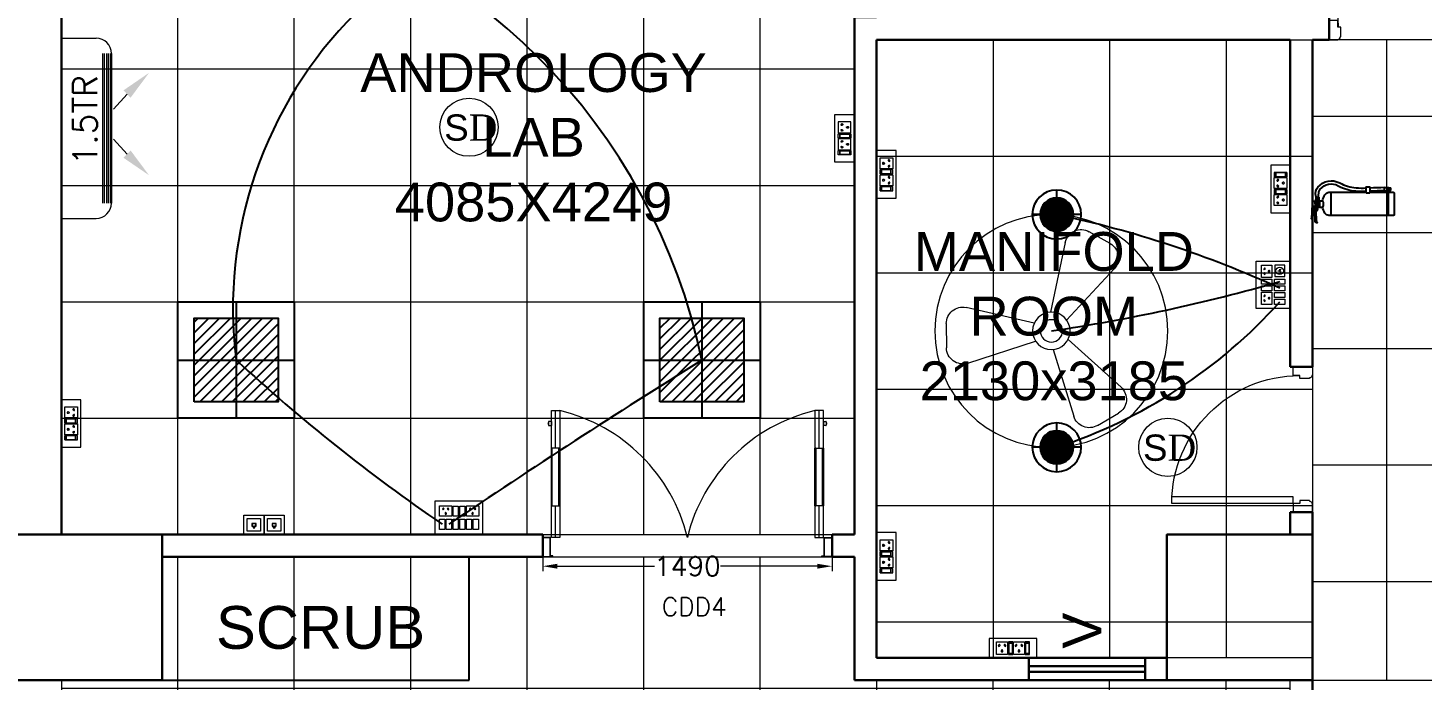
# Model space of a CAD drawing. Header units: millimetres. Extents: x 3552052 to 4144896, y -707811 to -630695.
# Drawn here: x 3562513 to 3569695, y -645540 to -642178 of the extents above; entities that cross this region are included whole.
import ezdxf

# ---------------------------------------------------------------- set-up
doc = ezdxf.new("R2010")
doc.units = ezdxf.units.MM
doc.header["$LTSCALE"] = 6
doc.header["$MEASUREMENT"] = 0
doc.layers.get('0').update_dxf_attribs({"linetype": 'CONTINUOUS', "lineweight": 0})
doc.layers.get('Defpoints').update_dxf_attribs({"linetype": 'CONTINUOUS', "lineweight": 0})
for name, color, linetype, lineweight in [('1200 Door', 144, 'CONTINUOUS', 0), ('COL', 5, 'CONTINUOUS', 0), ('DIM', 7, 'CONTINUOUS', 0), ('DOOR', 44, 'CONTINUOUS', 0), ('Double Leaf Door', 4, 'CONTINUOUS', 0), ('ELE-1200MM CEILINGFAN', 6, 'CONTINUOUS', 0), ('ELE-12M RAW&UPS SB', 40, 'CONTINUOUS', 0), ('ELE-12W LED', 1, 'CONTINUOUS', 0), ('ELE-12W UPS LIGHT', 3, 'CONTINUOUS', 0), ('ELE-2NOS OF 6-16 RAW POWER SOCKET', 1, 'CONTINUOUS', 0), ('ELE-4M RAW P.SB', 40, 'CONTINUOUS', 0), ('ELE-4M UPS P.SB', 3, 'CONTINUOUS', 0), ('ELE.LAN POINT', 3, 'CONTINUOUS', 0), ('FA-BELOW SMOKE DERECTOR', 1, 'CONTINUOUS', 0), ('furniture', 33, 'CONTINUOUS', 0), ('HVAC_HI-WALL_1.5TR', 5, 'CONTINUOUS', 0), ('JOINERY', 7, 'CONTINUOUS', 0), ('MEP_HVAC_COPPER_PIPE', 5, 'CONTINUOUS', 0), ('MEP_HVAC_TEXT', 7, 'CONTINUOUS', 0), ('WALL', 8, 'CONTINUOUS', 0), ('Window', 161, 'CONTINUOUS', 0)]:
    doc.layers.add(name, color=color, linetype=linetype, lineweight=lineweight)
doc.layers.add('dwgmodels.com', color=250, linetype='CONTINUOUS')
doc.layers.add('ELE-42W EMERGENCY DOWN LIGHT', color=7, linetype='CONTINUOUS', lineweight=0, true_color=0x608ec6)
doc.layers.add('ELE-LIGHTING WIRING', color=7, linetype='CONTINUOUS', lineweight=0, true_color=0x63d7b6)
doc.styles.add('ARIAL', font='arial.ttf')
doc.styles.add('PDF Times New Roman', font='times.ttf')
doc.styles.add('ROMANS', font='romans.shx')
doc.styles.add('VERDANA', font='verdana.ttf')
doc.dimstyles.new('AEPL1', dxfattribs={"dimtxt": 100, "dimasz": 75, "dimexe": 25, "dimexo": 50, "dimtad": 0, "dimdec": 0, "dimtxsty": 'ROMANS', "dimcen": 2.5, "dimclrd": 7, "dimclre": 7, "dimclrt": 7, "dimadec": 0, "dimazin": 0, "dimtfac": 1, "dimtdec": 0, "dimtmove": 0, "dimatfit": 3, "dimfxl": 1, "dimlwd": 0, "dimlwe": 0, "dimarcsym": 0})

# ---------------------------------------------------------------- blocks, each defined once
blk = doc.blocks.new('A$C19B8274B')
at = {"layer": 'DOOR'}
for p, q in [((-45, 925), (-80, 925)), ((-80, 50), (-80, 925)), ((-45, 50), (-45, 925)), ((-45, 50), (-80, 50)), ((-955, -50), (-955, -47.5)), ((-940, -35), (-942.5, -35)), ((-60, -35), (-57.5, -35)), ((-45, -50), (-45, -47.5))]:
    blk.add_line(p, q, dxfattribs=at)
for points in [[(-940, 15), (-955, 15), (-955, 50), (-1000, 50), (-1000, -50), (-955, -50)], [(-940, -35), (-940, 15)], [(-60, 15), (-45, 15), (-45, 50), (0, 50), (0, -50), (-45, -50)], [(-60, -35), (-60, 15)]]:
    blk.add_lwpolyline(points, dxfattribs=at)
at = {"layer": 'DOOR', "color": 145}
blk.add_arc((-80, 50), 875, 90, 182.29244, dxfattribs=at)
at = {"layer": 'DOOR'}
for centre, start, end in [((-955, -35), 270, 0), ((-45, -35), 180, 270)]:
    blk.add_arc(centre, 12.5, start, end, dxfattribs=at)
blk = doc.blocks.new('750')
at = {"layer": 'DOOR'}
for p, q in [((-50, 705), (-47.5, 705)), ((-35, 690), (-35, 692.5)), ((50, 45), (50, 80)), ((50, 80), (675, 80)), ((675, 45), (675, 80)), ((-50, 45), (-47.5, 45)), ((-35, 60), (-35, 57.5)), ((50, 45), (675, 45))]:
    blk.add_line(p, q, dxfattribs=at)
for points in [[(15, 690), (15, 705), (50, 705), (50, 750), (-50, 750), (-50, 705)], [(-35, 690), (15, 690)], [(15, 60), (15, 45), (50, 45), (50, 0), (-50, 0), (-50, 45)], [(-35, 60), (15, 60)]]:
    blk.add_lwpolyline(points, dxfattribs=at)
for centre, start, end in [((-35, 705), 180, 270), ((-35, 45), 90, 180)]:
    blk.add_arc(centre, 12.5, start, end, dxfattribs=at)
at = {"layer": 'DOOR', "color": 145}
blk.add_arc((15, 45), 660, 0, 90, dxfattribs=at)
blk = doc.blocks.new('*D74')
at = {"layer": 'Defpoints', "color": 0, "transparency": 16777216}
for p in [(3565165.5, -644848.4), (3566655.5, -644848.4), (3566655.5, -644953.3)]:
    blk.add_point(p, dxfattribs=at)
at = {"layer": 'DIM', "color": 7, "lineweight": 0, "transparency": 16777216}
for p, q in [((3565165.5, -644898.4), (3565165.5, -644978.3)), ((3566655.5, -644898.4), (3566655.5, -644978.3)), ((3565240.5, -644953.3), (3565740.9, -644953.3)), ((3566580.5, -644953.3), (3566080.2, -644953.3))]:
    blk.add_line(p, q, dxfattribs=at)
at = {"layer": 'DIM', "color": 7, "transparency": 16777216}
for points in [[(3565240.5, -644940.8), (3565240.5, -644965.8), (3565165.5, -644953.3)], [(3566580.5, -644940.8), (3566580.5, -644965.8), (3566655.5, -644953.3)]]:
    blk.add_solid(points, dxfattribs=at)
at = {"layer": 'DIM', "color": 7, "lineweight": -3, "transparency": 16777216, "insert": (3565910.5, -644953.3), "char_height": 100, "attachment_point": 5, "style": 'ROMANS'}
blk.add_mtext('1490', dxfattribs=at)
blk = doc.blocks.new('1500x2100x100 DD')
at = {"layer": 'Double Leaf Door'}
for points in [[(49.2, 263.9), (54.1, 263.9), (54.1, 560.4), (49.2, 560.4)], [(92.8, 560.4), (87.8, 560.4), (87.8, 263.9), (92.8, 263.9)], [(1407.2, 560.4), (1412.2, 560.4), (1412.2, 263.9), (1407.2, 263.9)], [(1450.8, 263.9), (1445.9, 263.9), (1445.9, 560.4), (1450.8, 560.4)]]:
    blk.add_hatch(color=6, dxfattribs=at).paths.add_polyline_path(points)
at = {"layer": 'Double Leaf Door', "color": 8}
for p, q in [((49.2, 100), (49.2, 754.2)), ((49.2, 754.2), (92.8, 754.2)), ((71, 560.4), (71, 754.2)), ((92.8, 754.2), (92.8, 100)), ((1450.8, 754.2), (1407.2, 754.2)), ((1407.2, 754.2), (1407.2, 100)), ((1429, 560.4), (1429, 754.2)), ((1450.8, 100), (1450.8, 754.2)), ((34.8, 696.7), (34.8, 678.8)), ((49.2, 698.7), (36.7, 698.7)), ((36.7, 676.8), (49.2, 676.8)), ((49.2, 698.7), (49.2, 676.8)), ((1450.8, 698.7), (1463.3, 698.7)), ((1450.8, 698.7), (1450.8, 676.8)), ((1463.3, 676.8), (1450.8, 676.8)), ((1465.2, 696.7), (1465.2, 678.8)), ((71, 100), (71, 263.9)), ((1429, 100), (1429, 263.9)), ((5, 100), (5, 0)), ((45.2, 100), (5, 100)), ((7, 98), (7, 2)), ((43.2, 98), (7, 98)), ((43.2, 3), (43.2, 98)), ((45.2, 5), (45.2, 100)), ((92.8, 100), (49.2, 100)), ((1407.2, 100), (1450.8, 100)), ((1454.8, 5), (1454.8, 100)), ((1454.8, 100), (1495, 100)), ((1456.8, 3), (1456.8, 98)), ((1456.8, 98), (1493, 98)), ((1493, 98), (1493, 2)), ((1495, 100), (1495, 0)), ((5, 0), (45.2, 0)), ((7, 2), (45.2, 2)), ((55.1, 3), (43.2, 3)), ((57.1, 5), (45.2, 5)), ((45.2, 2), (55.1, 2)), ((45.2, 0), (57.1, 0)), ((55.1, 2), (55.1, 3)), ((57.1, 0), (57.1, 5)), ((1442.9, 0), (1442.9, 5)), ((1442.9, 5), (1454.8, 5)), ((1454.8, 0), (1442.9, 0)), ((1444.9, 2), (1444.9, 3)), ((1444.9, 3), (1456.8, 3)), ((1454.8, 2), (1444.9, 2)), ((1493, 2), (1454.8, 2)), ((1495, 0), (1454.8, 0))]:
    blk.add_line(p, q, dxfattribs=at)
at = {"layer": 'Double Leaf Door', "color": 6}
for p, q in [((92.8, 560.4), (49.2, 560.4)), ((49.2, 560.4), (49.2, 263.9)), ((54.1, 263.9), (54.1, 560.4)), ((87.8, 263.9), (87.8, 560.4)), ((92.8, 263.9), (92.8, 560.4)), ((1407.2, 263.9), (1407.2, 560.4)), ((1407.2, 560.4), (1450.8, 560.4)), ((1412.2, 263.9), (1412.2, 560.4)), ((1445.9, 263.9), (1445.9, 560.4)), ((1450.8, 560.4), (1450.8, 263.9)), ((49.2, 263.9), (92.8, 263.9)), ((1450.8, 263.9), (1407.2, 263.9))]:
    blk.add_line(p, q, dxfattribs=at)
at = {"layer": 'Double Leaf Door', "color": 6, "ltscale": 100}
for p, q in [((87.8, 560.4), (87.8, 263.9)), ((1412.2, 560.4), (1412.2, 263.9))]:
    blk.add_line(p, q, dxfattribs=at)
at = {"layer": 'Double Leaf Door', "color": 6}
for points in [[(49.2, 560.4), (49.2, 263.9), (54.1, 263.9), (54.1, 560.4), (49.2, 560.4)], [(92.8, 560.4), (92.8, 263.9), (87.8, 263.9), (87.8, 560.4), (92.8, 560.4)], [(1407.2, 560.4), (1407.2, 263.9), (1412.2, 263.9), (1412.2, 560.4), (1407.2, 560.4)], [(1450.8, 560.4), (1450.8, 263.9), (1445.9, 263.9), (1445.9, 560.4), (1450.8, 560.4)]]:
    blk.add_lwpolyline(points, dxfattribs=at)
at = {"layer": 'Double Leaf Door', "ltscale": 5000}
for points in [[(49.2, 560.4), (49.2, 263.9), (54.1, 263.9), (54.1, 560.4), (49.2, 560.4)], [(1450.8, 560.4), (1450.8, 263.9), (1445.9, 263.9), (1445.9, 560.4), (1450.8, 560.4)]]:
    blk.add_lwpolyline(points, dxfattribs=at)
at = {"layer": 'Double Leaf Door', "color": 8}
for centre, radius, start, end in [((-111.3, -108), 886, 13.57447, 76.68363), ((1611.3, -108), 886, 103.31637, 166.42553), ((34.8, 687.7), 3.72, 90, 270), ((36.7, 696.7), 1.98, 90, 180), ((36.7, 678.8), 1.98, 180, 270), ((1463.3, 696.7), 1.98, 0, 90), ((1463.3, 678.8), 1.98, 270, 0), ((1465.2, 687.7), 3.72, 270, 90)]:
    blk.add_arc(centre, radius, start, end, dxfattribs=at)
blk = doc.blocks.new('FGFGFF')
at = {"layer": 'ELE-4M UPS P.SB', "color": 8, "linetype": 'ByBlock'}
for p, q in [((3569130.5, -684836.4), (3569130.5, -688136.4)), ((3569513, -688136.4), (3569513, -684836.4)), ((3570113, -688136.4), (3570113, -684836.4)), ((3570713, -688021.4), (3570713, -684836.4)), ((3571313, -688021.4), (3571313, -684836.4)), ((3571913, -688021.4), (3571913, -684836.4)), ((3572513, -688021.4), (3572513, -684836.4)), ((3573113, -688021.4), (3573113, -684836.4)), ((3573713, -688021.4), (3573713, -684836.4)), ((3574313, -688021.4), (3574313, -684836.4)), ((3574913, -688021.4), (3574913, -684836.4)), ((3575513, -687386.4), (3575513, -684836.4)), ((3569130.5, -685228.9), (3575725.5, -685228.9)), ((3569130.5, -685828.9), (3575725.5, -685828.9)), ((3570330.5, -686428.9), (3569130.5, -686428.9)), ((3570445.5, -686428.9), (3572180.5, -686428.9)), ((3572230.5, -686428.9), (3573940.5, -686428.9)), ((3573990.5, -686428.9), (3575725.5, -686428.9)), ((3570330.5, -687028.9), (3569130.5, -687028.9)), ((3570445.5, -687028.9), (3572180.5, -687028.9)), ((3572230.5, -687028.9), (3573940.5, -687028.9)), ((3573990.5, -687028.9), (3575725.5, -687028.9)), ((3570330.5, -687628.9), (3569130.5, -687628.9)), ((3570445.5, -687628.9), (3572180.5, -687628.9)), ((3572230.5, -687628.9), (3573940.5, -687628.9)), ((3573990.5, -687628.9), (3575090.5, -687628.9)), ((3569130.5, -688136.4), (3570330.5, -688136.4))]:
    blk.add_line(p, q, dxfattribs=at)
at = {"layer": 'ELE-4M UPS P.SB', "color": 8, "linetype": 'ByBlock', "elevation": 0}
blk.add_lwpolyline([(3575725.5, -686036.4), (3575725.5, -684836.4), (3569130.5, -684836.4)], dxfattribs=at)
at = {"layer": 'ELE-4M UPS P.SB', "color": 8, "linetype": 'ByBlock'}
for points in [[(3570445.5, -686036.4), (3572180.5, -686036.4), (3572180.5, -688021.4), (3570445.5, -688021.4)], [(3572230.5, -686036.4), (3573940.5, -686036.4), (3573940.5, -688021.4), (3572230.5, -688021.4)]]:
    blk.add_lwpolyline(points, close=True, dxfattribs=at)
for points in [[(3575725.5, -687386.4), (3575725.5, -686036.4), (3573990.5, -686036.4), (3573990.5, -688021.4), (3575090.5, -688021.4)], [(3575090.5, -688021.4), (3575090.5, -687386.4), (3575725.5, -687386.4)]]:
    blk.add_lwpolyline(points, dxfattribs=at)
blk = doc.blocks.new('5')
at = {"layer": 'ELE-12M RAW&UPS SB', "color": 40, "ltscale": 10}
for p, q in [((3595754.1, -684830.6), (3595746.6, -684829.2)), ((3595747.9, -684825.4), (3595754.5, -684829.6)), ((3595755.5, -684840.2), (3595755.9, -684832.4)), ((3595757, -684828.9), (3595762, -684823.1)), ((3595757, -684832.2), (3595759.5, -684839.4)), ((3595764.6, -684826.2), (3595757.6, -684829.8))]:
    blk.add_line(p, q, dxfattribs=at)
for points in [[(3595950.5, -684951.6), (3595706.7, -684951.6), (3595706.7, -684776.6), (3595950.5, -684776.6)], [(3595784.7, -684803.3), (3595726.6, -684803.3), (3595726.6, -684856.1), (3595784.7, -684856.1)], [(3595824.4, -684856.4), (3595798, -684856.4), (3595798, -684803.6), (3595824.4, -684803.6)], [(3595859.1, -684856.4), (3595832.7, -684856.4), (3595832.7, -684803.6), (3595859.1, -684803.6)], [(3595893.8, -684856.4), (3595867.4, -684856.4), (3595867.4, -684803.6), (3595893.8, -684803.6)], [(3595824.4, -684923.9), (3595798, -684923.9), (3595798, -684871.1), (3595824.4, -684871.1)], [(3595859.1, -684923.9), (3595832.7, -684923.9), (3595832.7, -684871.1), (3595859.1, -684871.1)]]:
    blk.add_lwpolyline(points, close=True, dxfattribs=at)
at = {"layer": 'ELE-12M RAW&UPS SB', "color": 3, "linetype": 'ByBlock', "elevation": 0}
blk.add_lwpolyline([(3595928.5, -684856.4), (3595902.1, -684856.4), (3595902.1, -684803.6), (3595928.5, -684803.6)], close=True, dxfattribs=at)
at = {"layer": 'ELE-12M RAW&UPS SB', "color": 40, "ltscale": 10}
for radius in [19.1, 1.78]:
    blk.add_circle((3595756, -684830.6), radius, dxfattribs=at)
at = {"layer": 'ELE-4M RAW P.SB', "color": 40, "ltscale": 10}
for p, q in [((3595726.6, -684871.4), (3595789.7, -684871.4)), ((3595726.6, -684924.2), (3595726.6, -684871.4)), ((3595789.7, -684871.4), (3595789.7, -684924.2)), ((3595865.4, -684871.4), (3595928.5, -684871.4)), ((3595865.4, -684924.2), (3595865.4, -684871.4)), ((3595928.5, -684871.4), (3595928.5, -684924.2)), ((3595789.7, -684924.2), (3595726.6, -684924.2)), ((3595928.5, -684924.2), (3595865.4, -684924.2))]:
    blk.add_line(p, q, dxfattribs=at)
for centre, radius, start, end in [((3595745, -684908.1), 3.1, 5.26891, 272.51003), ((3595747.5, -684910.3), 2.5, 202.68381, 75.09514), ((3595758.2, -684884.8), 3.6, 307.15837, 232.84163), ((3595758.2, -684888.4), 2.29, 161.40312, 18.59688), ((3595768.9, -684910.3), 2.5, 104.90486, 337.31619), ((3595771.4, -684908.1), 3.1, 267.48997, 174.73109), ((3595883.7, -684908.1), 3.1, 5.26891, 272.51003), ((3595886.2, -684910.3), 2.5, 202.68381, 75.09514), ((3595896.9, -684884.8), 3.6, 307.15837, 232.84163), ((3595896.9, -684888.4), 2.29, 161.40312, 18.59688), ((3595907.6, -684910.3), 2.5, 104.90486, 337.31619), ((3595910.1, -684908.1), 3.1, 267.48997, 174.73109)]:
    blk.add_arc(centre, radius, start, end, dxfattribs=at)
blk = doc.blocks.new('RTUH 6U')
at = {"layer": 'ELE-2NOS OF 6-16 RAW POWER SOCKET', "color": 30, "lineweight": 0, "ltscale": 300}
for p, q in [((-312, -26), (-227, -26)), ((-312, -124), (-312, -26)), ((-227, -26), (-227, -124)), ((-187, -26), (-221, -26)), ((-221, -26), (-221, -124)), ((-190, -37), (-218, -37)), ((-218, -37), (-218, -113)), ((-190, -40), (-218, -40)), ((-190, -113), (-190, -37)), ((-187, -124), (-187, -26)), ((-187, -124), (-187, -26)), ((-181, -124), (-181, -26)), ((-181, -26), (-96, -26)), ((-96, -26), (-96, -124)), ((-57, -26), (-91, -26)), ((-91, -26), (-91, -124)), ((-60, -37), (-88, -37)), ((-88, -37), (-88, -113)), ((-60, -40), (-88, -40)), ((-60, -113), (-60, -37)), ((-57, -124), (-57, -26)), ((-57, -124), (-57, -26)), ((-227, -124), (-312, -124)), ((-187, -124), (-221, -124)), ((-221, -124), (-187, -124)), ((-218, -113), (-190, -113)), ((-96, -124), (-181, -124)), ((-57, -124), (-91, -124)), ((-91, -124), (-57, -124)), ((-88, -113), (-60, -113))]:
    blk.add_line(p, q, dxfattribs=at)
blk.add_lwpolyline([(0, 0), (-368, 0), (-368, -150), (0, -150)], close=True, dxfattribs=at)
for centre, radius, start, end in [((-293, -56), 5.7, 87.49, 354.7311), ((-289, -52), 4.6, 284.9049, 157.3162), ((-269, -99), 6.62, 127.1584, 52.8416), ((-269, -92), 4.22, 341.4031, 198.5969), ((-249, -52), 4.6, 22.6838, 255.0951), ((-245, -56), 5.7, 185.2689, 92.51), ((-163, -56), 5.7, 87.49, 354.7311), ((-159, -52), 4.6, 284.9049, 157.3162), ((-139, -99), 6.62, 127.1584, 52.8416), ((-139, -92), 4.22, 341.4031, 198.5969), ((-119, -52), 4.6, 22.6838, 255.0951), ((-115, -56), 5.7, 185.2689, 92.51)]:
    blk.add_arc(centre, radius, start, end, dxfattribs=at)
blk = doc.blocks.new('FGGG')
at = {"layer": 'ELE-4M UPS P.SB', "color": 251, "linetype": 'ByBlock'}
for p, q in [((3567485.5, -675917.7), (3567485.5, -679102.7)), ((3568085.5, -675917.7), (3568085.5, -679102.7)), ((3568685.5, -675917.7), (3568685.5, -679102.7)), ((3566885.5, -676517.7), (3569130.5, -676517.7)), ((3566885.5, -677117.7), (3569130.5, -677117.7)), ((3566885.5, -677717.7), (3569130.5, -677717.7)), ((3566885.5, -678317.7), (3569130.5, -678317.7)), ((3566885.5, -678917.7), (3569130.5, -678917.7))]:
    blk.add_line(p, q, dxfattribs=at)
blk.add_lwpolyline([(3566885.5, -675917.7), (3569130.5, -675917.7), (3569130.5, -679102.7), (3566885.5, -679102.7)], close=True, dxfattribs=at)
blk = doc.blocks.new('18W LED')
at = {"layer": 'ELE-12W LED', "lineweight": 25}
h = blk.add_hatch(dxfattribs=at)
h.set_pattern_fill('ANSI31', color=252)
h.set_pattern_definition([(45, (-1135553.9097, 459369.4158), (-2.24506403, 2.24506403), [])])
edge = h.paths.add_edge_path()
edge.add_arc((0, 0), 85.7, 0, 360)
at = {"layer": 'ELE-12W LED', "color": 1, "lineweight": 25}
for p, q in [((0, -126.1), (0, 126.1)), ((-126.1, 0), (126.1, 0))]:
    blk.add_line(p, q, dxfattribs=at)
for radius in [126.1, 85.7]:
    blk.add_circle((0, 0), radius, dxfattribs=at)
blk = doc.blocks.new('QWE')
at = {"layer": 'ELE-12W UPS LIGHT', "lineweight": 25}
h = blk.add_hatch(dxfattribs=at)
h.set_pattern_fill('ANSI31', color=8)
h.set_pattern_definition([(45, (-1135553.9097, 459369.4158), (-2.24506403, 2.24506403), [])])
edge = h.paths.add_edge_path()
edge.add_arc((0, 0), 85.7, 0, 360)
at = {"layer": 'ELE-12W UPS LIGHT', "color": 3, "lineweight": 25}
for p, q in [((0, -126.1), (0, 126.1)), ((-126.1, 0), (126.1, 0))]:
    blk.add_line(p, q, dxfattribs=at)
for radius in [126.1, 85.7]:
    blk.add_circle((0, 0), radius, dxfattribs=at)
blk = doc.blocks.new('SMOKE DETECTOR')
at = {"layer": 'FA-BELOW SMOKE DERECTOR', "color": 7}
blk.add_circle((931028.7, -118293.9), 166, dxfattribs=at)
at = {"layer": 'FA-BELOW SMOKE DERECTOR', "insert": (930887.1, -118373), "char_height": 150, "attachment_point": 7, "style": 'PDF Times New Roman'}
blk.add_mtext('{\\fArial|b0|i0|c0|p34;S}D', dxfattribs=at)
blk = doc.blocks.new('A$C07FB25EA')
at = {"layer": 'ELE-1200MM CEILINGFAN', "color": 3}
for p, q in [((0.26, 2.64), (3.17, 12.07)), ((6.53, 13.37), (9.47, 11.64)), ((9.84, 7.94), (2.36, 1.21)), ((-11.8, 4.55), (-2.22, 1.44)), ((-14.84, -1.03), (-14.81, 2.38)), ((-2.41, -1.1), (-12.04, -3.29)), ((2.16, -1.54), (8.87, -8.78)), ((1.96, -12.49), (-0.13, -2.65)), ((8.31, -12.34), (5.35, -14.02))]:
    blk.add_line(p, q, dxfattribs=at)
at = {"layer": 'ELE-1200MM CEILINGFAN', "color": 5, "ltscale": 10}
blk.add_circle((0, 0), 16.45, dxfattribs=at)
at = {"layer": 'ELE-1200MM CEILINGFAN', "color": 3}
for radius in [2.65, 1.58]:
    blk.add_circle((0, 0), radius, dxfattribs=at)
for centre, start, end in [((5.36, 11.38), 59.5281, 162.5229), ((8.3, 9.66), 311.9493, 59.5281), ((-12.51, 2.36), 71.9493, 179.5281), ((-12.54, -1.05), 179.5281, 282.5229), ((7.18, -10.34), 299.5281, 42.5229), ((4.21, -12.02), 191.9493, 299.5281)]:
    blk.add_arc(centre, 2.3, start, end, dxfattribs=at)
blk = doc.blocks.new('DFGFGFG')
at = {"layer": 'ELE-12M RAW&UPS SB', "color": 3, "linetype": 'ByBlock'}
for p, q in [((3567585.3, -693220.8), (3567638.1, -693220.8)), ((3567585.3, -693283.9), (3567585.3, -693220.8)), ((3567638.1, -693220.8), (3567638.1, -693283.9)), ((3567638.1, -693283.9), (3567585.3, -693283.9)), ((3567585.3, -693422.6), (3567585.3, -693359.5)), ((3567585.3, -693359.5), (3567638.1, -693359.5)), ((3567638.1, -693359.5), (3567638.1, -693422.6)), ((3567638.1, -693422.6), (3567585.3, -693422.6))]:
    blk.add_line(p, q, dxfattribs=at)
for points in [[(3567665.4, -693198.8), (3567665.4, -693442.5), (3567490.5, -693442.5), (3567490.5, -693198.8)], [(3567570.3, -693255.5), (3567570.3, -693281.9), (3567517.5, -693281.9), (3567517.5, -693255.5)], [(3567570.3, -693290.2), (3567570.3, -693316.6), (3567517.5, -693316.6), (3567517.5, -693290.2)], [(3567637.8, -693290.2), (3567637.8, -693316.6), (3567585, -693316.6), (3567585, -693290.2)], [(3567570.3, -693324.9), (3567570.3, -693351.3), (3567517.5, -693351.3), (3567517.5, -693324.9)], [(3567570.3, -693359.5), (3567570.3, -693385.9), (3567517.5, -693385.9), (3567517.5, -693359.5)], [(3567637.8, -693324.9), (3567637.8, -693351.3), (3567585, -693351.3), (3567585, -693324.9)], [(3567570.3, -693394.2), (3567570.3, -693420.6), (3567517.5, -693420.6), (3567517.5, -693394.2)]]:
    blk.add_lwpolyline(points, close=True, dxfattribs=at)
at = {"layer": 'ELE-12M RAW&UPS SB', "color": 3, "linetype": 'ByBlock', "elevation": 0}
blk.add_lwpolyline([(3567570.3, -693220.8), (3567570.3, -693247.2), (3567517.5, -693247.2), (3567517.5, -693220.8)], close=True, dxfattribs=at)
at = {"layer": 'ELE-12M RAW&UPS SB', "color": 3, "linetype": 'ByBlock'}
for centre, radius, start, end in [((3567622, -693239.2), 3.1, 357.48997, 264.73109), ((3567624.1, -693241.6), 2.5, 194.90486, 67.31619), ((3567598.6, -693252.4), 3.6, 37.15837, 322.84163), ((3567602.2, -693252.4), 2.29, 251.40312, 108.59688), ((3567622, -693265.5), 3.1, 95.26891, 2.51003), ((3567624.1, -693263.1), 2.5, 292.68381, 165.09514), ((3567622, -693377.9), 3.1, 357.48997, 264.73109), ((3567624.1, -693380.4), 2.5, 194.90486, 67.31619), ((3567598.6, -693391.1), 3.6, 37.15837, 322.84163), ((3567602.2, -693391.1), 2.29, 251.40312, 108.59688), ((3567622, -693404.3), 3.1, 95.26891, 2.51003), ((3567624.1, -693401.8), 2.5, 292.68381, 165.09514)]:
    blk.add_arc(centre, radius, start, end, dxfattribs=at)
blk = doc.blocks.new('Voice')
at = {"layer": 'ELE.LAN POINT', "color": 6}
for points in [[(0, -31.8), (127.9, -31.8), (127.9, 92), (0, 92)], [(21.9, -10), (106, -10), (106, 70.1), (21.9, 70.1)], [(77.3, 21.4), (69.7, 21.4), (69.7, 11.7), (58.1, 11.7), (58.1, 21.4), (50.6, 21.4), (50.6, 38.7), (77.3, 38.7)], [(75.9, 22.8), (68.4, 22.8), (68.4, 13), (59.5, 13), (59.5, 22.8), (52, 22.8), (52, 37.4), (75.9, 37.4)]]:
    blk.add_lwpolyline(points, close=True, dxfattribs=at)
blk = doc.blocks.new('HI WALL SPLIT AC UNIT 1.5TR')
at = {"layer": 'HVAC_HI-WALL_1.5TR', "color": 7, "lineweight": 5}
for p, q in [((1295285.1, -129882.4), (1295362.7, -129951.6)), ((1295595, -129882.4), (1295517.4, -129951.6))]:
    blk.add_line(p, q, dxfattribs=at)
at = {"layer": 'HVAC_HI-WALL_1.5TR', "color": 5, "lineweight": 5}
for p, q in [((1295076, -129962.8), (1295847.5, -129962.8)), ((1294997.2, -130220.8), (1294997.2, -130041.6)), ((1295926.2, -130220.8), (1295926.2, -130041.6)), ((1294997.2, -130220.8), (1295926.2, -130220.8))]:
    blk.add_line(p, q, dxfattribs=at)
at = {"layer": 'HVAC_HI-WALL_1.5TR', "color": 8, "lineweight": 5}
for p, q in [((1295076, -129969.7), (1295847.5, -129969.7)), ((1295076, -129979), (1295847.5, -129979)), ((1295076, -129988.2), (1295847.5, -129988.2)), ((1295076, -129999.8), (1295847.5, -129999.8)), ((1295076, -130009), (1295847.5, -130009))]:
    blk.add_line(p, q, dxfattribs=at)
at = {"layer": 'HVAC_HI-WALL_1.5TR', "color": 5, "lineweight": 5}
for centre, start, end in [((1295076, -130041.6), 90, 180), ((1295847.5, -130041.6), 0, 90)]:
    blk.add_arc(centre, 78.8, start, end, dxfattribs=at)
at = {"layer": 'HVAC_HI-WALL_1.5TR', "color": 7, "lineweight": 5}
for points in [[(1295304, -129864.2), (1295266.2, -129900.6), (1295175.9, -129769)], [(1295576.1, -129864.2), (1295613.9, -129900.6), (1295704.2, -129769)]]:
    blk.add_solid(points, dxfattribs=at)
blk = doc.blocks.new('GGG')
at = {"layer": 'ELE-4M UPS P.SB', "color": 251, "linetype": 'ByBlock'}
for p, q in [((3563285.5, -677231.6), (3563285.5, -672982.6)), ((3563885.5, -677231.6), (3563885.5, -672982.6)), ((3564485.5, -677231.6), (3564485.5, -672982.6)), ((3565085.5, -677231.6), (3565085.5, -672982.6)), ((3565685.5, -677231.6), (3565685.5, -672982.6)), ((3566285.5, -677231.6), (3566285.5, -672982.6)), ((3566885.5, -674566.6), (3566885.5, -672982.6)), ((3562685.5, -673631.6), (3566885.5, -673631.6)), ((3562685.5, -674231.6), (3566885.5, -674231.6)), ((3562685.5, -674831.6), (3566770.5, -674831.6)), ((3562685.5, -675431.6), (3566770.5, -675431.6)), ((3562685.5, -676031.6), (3566770.5, -676031.6)), ((3562685.5, -676631.6), (3566770.5, -676631.6))]:
    blk.add_line(p, q, dxfattribs=at)
for points in [[(3562685.5, -672982.6), (3562685.5, -677231.6), (3566770.5, -677231.6), (3566770.5, -674566.6), (3566885.5, -674566.6)], [(3566885.5, -672982.6), (3562685.5, -672982.6)]]:
    blk.add_lwpolyline(points, dxfattribs=at)
blk = doc.blocks.new('54W EME')
at = {"layer": 'ELE-42W EMERGENCY DOWN LIGHT', "lineweight": 25}
h = blk.add_hatch(dxfattribs=at)
h.set_pattern_fill('ANSI31', color=8, scale=312.5, style=0)
h.paths.add_polyline_path([(-216.4, -216.4), (-216.4, 216.4), (216.4, 216.4), (216.4, -216.4)])
for p, q in [((0, 300), (0, -300)), ((-300, 0), (300, 0))]:
    blk.add_line(p, q, dxfattribs=at)
for points in [[(-300, -300), (-300, 300), (300, 300), (300, -300)], [(-216.4, -216.4), (-216.4, 216.4), (216.4, 216.4), (216.4, -216.4)]]:
    blk.add_lwpolyline(points, close=True, dxfattribs=at)
blk = doc.blocks.new('GGGG56')
at = {"layer": 'ELE-4M UPS P.SB', "color": 251, "linetype": 'ByBlock'}
for p, q in [((3563310.6, -676738.7), (3563310.6, -673063.7)), ((3563910.6, -676738.7), (3563910.6, -673063.7)), ((3564510.6, -676738.7), (3564510.6, -673063.7)), ((3565110.6, -676738.7), (3565110.6, -673063.7)), ((3565710.6, -676738.7), (3565710.6, -673063.7)), ((3566310.6, -676738.7), (3566310.6, -673063.7)), ((3566910.6, -676738.7), (3566910.6, -673698.7)), ((3567510.6, -676738.7), (3567510.6, -673698.7)), ((3568110.6, -676738.7), (3568110.6, -673698.7)), ((3568710.6, -676738.7), (3568710.6, -673698.7)), ((3562710.6, -673738.7), (3569040.6, -673738.7)), ((3562710.6, -674338.7), (3569040.6, -674338.7)), ((3562710.6, -674938.7), (3569040.6, -674938.7)), ((3562710.6, -675538.7), (3568780.6, -675538.7)), ((3562710.6, -676138.7), (3568780.6, -676138.7))]:
    blk.add_line(p, q, dxfattribs=at)
blk.add_lwpolyline([(3563230.6, -673063.7), (3563230.6, -673698.7), (3562710.6, -673698.7), (3562710.6, -676738.7), (3568780.6, -676738.7), (3568780.6, -675038.7), (3569040.6, -675038.7), (3569040.6, -673698.7), (3566795.6, -673698.7), (3566795.6, -673063.7), (3563230.6, -673063.7)], dxfattribs=at)
blk = doc.blocks.new('Fire Extinguisher_side_dwgmodels.com')
at = {"color": 0}
for p, q in [((-35.2, 403.2), (-23.8, 403.2)), ((-35.2, 403.2), (-35.2, 387.2)), ((-35.2, 399.8), (-23.5, 399.8)), ((-35.2, 390.6), (-23.5, 390.6)), ((-35.2, 387.2), (-23.8, 387.2)), ((-35.1, 400.9), (-23.5, 400.9)), ((-35.1, 389.5), (-23.5, 389.5)), ((-19.2, 401.5), (-13.9, 401.5)), ((-19.2, 401.5), (-19.2, 388.9)), ((-19.2, 388.9), (-13.9, 388.9)), ((-16, 384), (16, 384)), ((-16, 384), (-16, 368)), ((-15.2, 387.2), (15.2, 387.2)), ((-15.2, 385.6), (-15.2, 384)), ((-15.2, 385.6), (15.2, 385.6)), ((-15, 419.2), (73.1, 425.6)), ((-15, 419.2), (-13.8, 403.2)), ((-13.4, 405.2), (-14.4, 411.2)), ((11.5, 403.2), (-13.9, 403.2)), ((-13.9, 387.2), (-13.9, 403.2)), ((-9.6, 407.1), (10.8, 406)), ((-9.5, 405.5), (-9.6, 407.1)), ((-9.6, 404.6), (11.3, 403.9)), ((-2.9, 397), (-4.8, 398.2)), ((2.9, 397), (4.8, 398.2)), ((9.6, 408.4), (11.4, 408.4)), ((11.4, 407.7), (9.6, 407.7)), ((11.3, 406), (15.9, 405.7)), ((11.8, 403.9), (37.4, 403.1)), ((13.9, 403.2), (12, 403.2)), ((13.9, 399.8), (13.9, 403.2)), ((13.9, 387.2), (13.9, 399.1)), ((15.2, 385.6), (15.2, 384)), ((16, 384), (16, 368)), ((18.2, 411.3), (18.4, 408.3)), ((18.3, 409.7), (38.3, 408.7)), ((20.2, 413.8), (35.6, 416)), ((36.1, 416.1), (77.3, 421.9)), ((-60, 326), (60, 326)), ((-82.9, 27), (-82.9, 28)), ((-82.9, 27), (-69.3, 27)), ((-69.5, 28), (-82.7, 28)), ((-82.3, 27), (-82.3, 16)), ((-82.3, 18.1), (-69.8, 18.1)), ((-69.8, 16), (-82.3, 16)), ((-69.8, 27), (-69.8, 16)), ((-69.3, 27), (-69.3, 28)), ((-59.9, 30), (60.1, 30))]:
    blk.add_line(p, q, dxfattribs=at)
for points in [[(-35.3, 401.8), (-37.9, 401.8), (-42.6, 402.7, 0.221592), (-86, 392.3, 0.368254), (-108.3, 279.2, -0.110132), (-83.2, 195.7, -0.031281), (-82.6, 144, 1.053637)], [(-35.3, 388.6), (-37.9, 388.6), (-48.2, 388.2, 0.176974), (-76.1, 379.8, 0.368254), (-94.3, 287.1, -0.110132), (-67.2, 196.9, -0.030795), (-66.6, 144, -0.030795)], [(-16, 368, 0.097205), (-46.9, 355.5, 0.239427), (-60, 335.6), (-60, 144)], [(-60, 124), (-60, 2.6, 0.224832), (-57.2, 0), (57.2, 0, 0.224832), (60, 2.6), (60, 335.6, 0.239427), (46.9, 355.5, 0.097205), (16, 368)], [(0.7, 390.6), (0.3, 399.9, 0.921151), (-0.4, 399.9), (-0.7, 390.6)], [(37.8, 403.1), (84.5, 401.5, -0.246805), (94.7, 395.9, 0.43613), (97.6, 395.9, 0.479518), (89.9, 405.9), (38.7, 408.6)], [(-58, 144), (-86, 144, 0.414214), (-88, 142), (-88, 126, 0.414214), (-86, 124), (-58, 124)], [(-69.5, 28, 0.414214), (-66.5, 31), (-66.5, 49.6), (-85.7, 49.6), (-85.7, 31, 0.414214), (-82.7, 28)]]:
    blk.add_lwpolyline(points, format="xyb", dxfattribs=at)
blk.add_lwpolyline([(-58, 144), (-58, 124)], dxfattribs=at)
for centre, radius in [((-11.4, 405.3), 0.818), ((0, 395.2), 8), ((0, 395.2), 7.35)]:
    blk.add_circle(centre, radius, dxfattribs=at)
for centre, radius, start, end in [((-24, 395.8), 7.45, 50.21268, 88.81165), ((-24, 394.6), 7.45, 271.18835, 309.78732), ((-23.6, 402.9), 1.98, 271.9881, 358.95264), ((-25.9, 395.2), 5.13, 297.45336, 62.54664), ((-23.6, 387.5), 1.98, 1.04736, 88.0119), ((-15.2, 386.4), 0.8, 90, 270), ((-11.4, 405.3), 1.96, 184.1612, 4.1612), ((0, 395.2), 5.65, 31.91625, 148.08375), ((0, 395.2), 3.41, 97.24157, 148.08375), ((0, 389.6), 1.22, 124.6063, 55.80088), ((0, 395.2), 3.41, 31.91625, 83.95262), ((9.6, 408), 0.343, 90, 270), ((24.7, 407.9), 14, 181.02547, 178.22043), ((24.7, 407.9), 13.6, 181.05848, 178.16313), ((11.4, 408), 0.343, 270, 90), ((15.2, 386.4), 0.8, 270, 90), ((16, 408.1), 2.4, 266.92009, 4.1612), ((20.6, 411.5), 2.4, 97.99051, 184.1612), ((73.3, 421.6), 4, 4.1612, 94.1612), ((-2951.7, 155.3), 2869.6, 357.88985, 359.37581), ((-2950.2, 155.3), 2884, 357.9004, 359.37893)]:
    blk.add_arc(centre, radius, start, end, dxfattribs=at)
blk.add_ellipse((0, 368), major_axis=(-16, 0), ratio=0.208077, start_param=0, end_param=3.141593, dxfattribs=at)

msp = doc.modelspace()

# ---------------------------------------------------------------- linework, layer by layer
at = {"layer": 'COL', "color": 7, "lineweight": 30}
for points in [[(3562455.5, -645540.4), (3563205.5, -645540.4), (3563205.5, -644790.4), (3562455.5, -644790.4)], [(3569130.5, -645540.4), (3569130.5, -644790.4), (3568380.5, -644790.4), (3568380.5, -645540.4)]]:
    msp.add_lwpolyline(points, close=True, dxfattribs=at)
at = {"layer": 'ELE-LIGHTING WIRING', "color": 254, "lineweight": -3, "true_color": 0xdebad0}
for centre, radius, start, end in [((3565720.6, -643625.5), 2151.4, 82.92677, 187.07323), ((3562955.5, -644520.5), 3094.8, 11.74609, 78.25391), ((3566997.7, -641834.2), 2634.9, 288.02659, 318.20718), ((3569929, -637025.6), 9346.9, 227.26025, 235.59047), ((3588730.3, -680346.4), 42969.3, 121.95986, 124.03287)]:
    msp.add_arc(centre, radius, start, end, dxfattribs=at)
at = {"layer": 'ELE-LIGHTING WIRING', "lineweight": -3}
for centre, radius, start, end in [((3566692.4, -648459.6), 5435.3, 65.31771, 78.10183), ((3566451.1, -634715), 9123.6, 278.41051, 285.97554)]:
    msp.add_arc(centre, radius, start, end, dxfattribs=at)
at = {"layer": 'furniture', "color": 251, "lineweight": -3}
for p, q in [((3564785.5, -645540.4), (3564785.5, -644905.4)), ((3563205.5, -645540.4), (3564785.5, -645540.4))]:
    msp.add_line(p, q, dxfattribs=at)
at = {"layer": 'MEP_HVAC_COPPER_PIPE', "color": 7, "lineweight": 30}
for p, q in [((3567669.5, -645467.9), (3568269.5, -645467.9)), ((3567669.5, -645497.9), (3568269.5, -645497.9))]:
    msp.add_line(p, q, dxfattribs=at)
at = {"layer": 'WALL', "color": 7, "lineweight": 30}
for p, q in [((3562685.5, -638825.4), (3562685.5, -644790.4)), ((3562685.5, -638825.4), (3562685.5, -644790.4)), ((3566770.5, -644790.4), (3566770.5, -642125.4)), ((3569216.5, -642125.4), (3569216.5, -642240.4)), ((3569015.5, -642240.4), (3566885.5, -642240.4)), ((3566885.5, -645425.4), (3566885.5, -642240.4)), ((3566885.5, -642240.4), (3569015.5, -642240.4)), ((3569015.5, -643925.4), (3569015.5, -642240.4)), ((3569216.5, -642240.4), (3569130.5, -642240.4)), ((3569130.5, -643925.4), (3569130.5, -642240.4)), ((3569015.5, -643925.4), (3569130.5, -643925.4)), ((3569015.5, -644790.4), (3569015.5, -644675.4)), ((3569015.5, -644675.4), (3569130.5, -644675.4)), ((3569130.5, -644675.4), (3569130.5, -644790.4)), ((3563205.5, -644790.4), (3565165.5, -644790.4)), ((3565165.5, -644790.4), (3565165.5, -644905.4)), ((3566655.5, -644790.4), (3566770.5, -644790.4)), ((3566655.5, -644790.4), (3566655.5, -644905.4)), ((3569015.5, -644790.4), (3569130.5, -644790.4)), ((3563205.5, -644905.4), (3565165.5, -644905.4)), ((3566655.5, -644905.4), (3566770.5, -644905.4)), ((3566770.5, -645540.4), (3566770.5, -644905.4)), ((3568380.5, -645425.4), (3566885.5, -645425.4)), ((3562570.5, -645540.4), (3562800.5, -645540.4)), ((3568380.5, -645540.4), (3566770.5, -645540.4)), ((3568380.5, -645540.4), (3569130.5, -645540.4)), ((3569130.5, -646880.4), (3569130.5, -645540.4))]:
    msp.add_line(p, q, dxfattribs=at)
at = {"layer": 'Window', "color": 7, "lineweight": 30, "elevation": 0}
msp.add_lwpolyline([(3568269.5, -645540.4), (3568269.5, -645425.4), (3567669.5, -645425.4), (3567669.5, -645540.4)], close=True, dxfattribs=at)

# ---------------------------------------------------------------- block references
at = {"layer": 'DOOR', "color": 251, "lineweight": -3}
msp.add_blockref('A$C19B8274B', (3570216.5, -642190.4), dxfattribs=at)
at = {"layer": 'DOOR', "color": 251, "lineweight": -3, "xscale": -1}
msp.add_blockref('750', (3569080.5, -644675.4), dxfattribs=at)
at = {"layer": 'Double Leaf Door', "color": 251, "lineweight": -3}
msp.add_blockref('1500x2100x100 DD', (3565160.5, -644905.4), dxfattribs=at)
at = {"layer": 'dwgmodels.com', "color": 1, "xscale": -1, "rotation": 90}
msp.add_blockref('Fire Extinguisher_side_dwgmodels.com', (3569550.6, -643086.1), dxfattribs=at)
at = {"layer": 'ELE-1200MM CEILINGFAN', "color": 7, "lineweight": 30, "ltscale": 8, "xscale": -36.47592107175105, "yscale": 36.47592107175105, "zscale": 36.47592107175105, "rotation": 180}
msp.add_blockref('A$C07FB25EA', (3567785.5, -643740.4), dxfattribs=at)
at = {"layer": 'ELE-12M RAW&UPS SB', "color": 0, "lineweight": -3, "rotation": 269.9999999999999}
msp.add_blockref('5', (4253792.2, 2952325), dxfattribs=at)
at = {"layer": 'ELE-12W LED', "color": 6, "lineweight": -3, "xscale": -1}
msp.add_blockref('18W LED', (3567813.1, -643140.4), dxfattribs=at)
at = {"layer": 'ELE-12W UPS LIGHT', "lineweight": -3, "xscale": -1}
msp.add_blockref('QWE', (3567813.1, -644340.4), dxfattribs=at)
at = {"layer": 'ELE-2NOS OF 6-16 RAW POWER SOCKET', "color": 3, "lineweight": -3, "yscale": 0.6666669986440074, "zscale": 0.6666669986440074}
for p, xscale, rotation in [((3566670.5, -642871.1), -0.6666669986440074, 90.00000000000007), ((3566985.5, -643056.1), 0.6666669986440074, 269.9999999999999), ((3568915.5, -642886.1), 0.6666669986440074, 89.9999999999999), ((3562785.5, -644340.4), 0.6666669986440074, 269.9999999999999), ((3566985.5, -645025.4), 0.6666669986440074, 269.9999999999999)]:
    msp.add_blockref('RTUH 6U', p, dxfattribs=dict(at, xscale=xscale, rotation=rotation))
at = {"layer": 'ELE-2NOS OF 6-16 RAW POWER SOCKET', "color": 3, "lineweight": -3, "xscale": 0.6666669986440074, "yscale": 0.6666669986440074, "zscale": 0.6666669986440074}
msp.add_blockref('RTUH 6U', (3567711.2, -645325.4), dxfattribs=at)
at = {"layer": 'ELE-42W EMERGENCY DOWN LIGHT', "lineweight": -3}
for p in [(3563585.5, -643890.4), (3565985.5, -643890.4)]:
    msp.add_blockref('54W EME', p, dxfattribs=at)
at = {"layer": 'ELE-4M UPS P.SB', "color": 0, "lineweight": -3}
for name, p in [('GGG', (0, 32441.2)), ('FGGG', (0, 33677.3)), ('FGFGFF', (0, 42595.9))]:
    msp.add_blockref(name, p, dxfattribs=at)
at = {"layer": 'ELE-4M UPS P.SB', "color": 0, "lineweight": -3, "rotation": 90}
msp.add_blockref('DFGFGFG', (2871413, -4212280.9), dxfattribs=at)
at = {"layer": 'ELE-4M UPS P.SB', "color": 7, "lineweight": -3}
msp.add_blockref('GGGG56', (-25, 28157.3), dxfattribs=at)
at = {"layer": 'ELE.LAN POINT', "color": 7, "lineweight": 30, "xscale": -0.8135966191344682, "yscale": 0.8135966191344682, "zscale": 0.8135966191344682, "rotation": 359.9999999999999}
for p in [(3563729.6, -644764.5), (3563833.6, -644764.5)]:
    msp.add_blockref('Voice', p, dxfattribs=at)
at = {"layer": 'FA-BELOW SMOKE DERECTOR', "color": 6, "lineweight": -3, "xscale": 0.9035551315104862, "yscale": 0.9035551315104862, "zscale": 0.9035551315104862}
for p in [(2723549.8, -535805.4), (2727149.8, -537455.4)]:
    msp.add_blockref('SMOKE DETECTOR', p, dxfattribs=at)
at = {"layer": 'HVAC_HI-WALL_1.5TR', "lineweight": -3, "rotation": 270}
msp.add_blockref('HI WALL SPLIT AC UNIT 1.5TR', (3692906.3, 652765.8), dxfattribs=at)

# ---------------------------------------------------------------- texts
at = {"layer": '1200 Door', "color": 251, "lineweight": -3, "style": 'ROMANS'}
msp.add_text('CDD4', height=94.18, dxfattribs=at).set_placement((3565778.4, -645209.3, -35804.4))
at = {"layer": 'DIM', "color": 7, "lineweight": -3, "char_height": 200, "width": 1980.803, "attachment_point": 5, "style": 'ARIAL'}
for s, insert in [('ANDROLOGY\\PLAB\\P4085X4249', (3565118, -642743.8)), ('MANIFOLD\\PROOM\\P2130x3185', (3567798.3, -643665.6))]:
    msp.add_mtext(s, dxfattribs=dict(at, insert=insert))
at = {"layer": 'furniture', "color": 251, "lineweight": -3, "insert": (3564020.7, -645086.6), "char_height": 220.41, "width": 1257.81, "attachment_point": 5, "style": 'ARIAL'}
msp.add_mtext('\\PSCRUB', dxfattribs=at)
at = {"layer": 'JOINERY', "lineweight": -3, "style": 'ARIAL', "width": 1}
msp.add_text('V', height=200, rotation=90, dxfattribs=at).set_placement((3568043.2, -645378.6))
at = {"layer": 'MEP_HVAC_TEXT', "color": 0, "lineweight": -3, "insert": (3562744.9, -642422), "char_height": 125, "attachment_point": 3, "rotation": 89.99312, "style": 'VERDANA'}
msp.add_mtext_dynamic_manual_height_columns('{\\Fromans|c0;\\C256;1.5TR}', width=1718.699, gutter_width=750, heights=[0], dxfattribs=at)

# ---------------------------------------------------------------- dimensions: what is measured, and where the dimension line sits
at = {"layer": 'DIM', "color": 251, "lineweight": -3}
dim = msp.add_linear_dim(base=(3566655.5, -644953.3), p1=(3565165.5, -644848.4), p2=(3566655.5, -644848.4), dimstyle='AEPL1', dxfattribs=at)
dim.commit()
dim.dimension.update_dxf_attribs({"geometry": '*D74', "text_midpoint": (3565910.5, -644953.3), "dimtype": 160})

doc.saveas('drawing.dxf')
